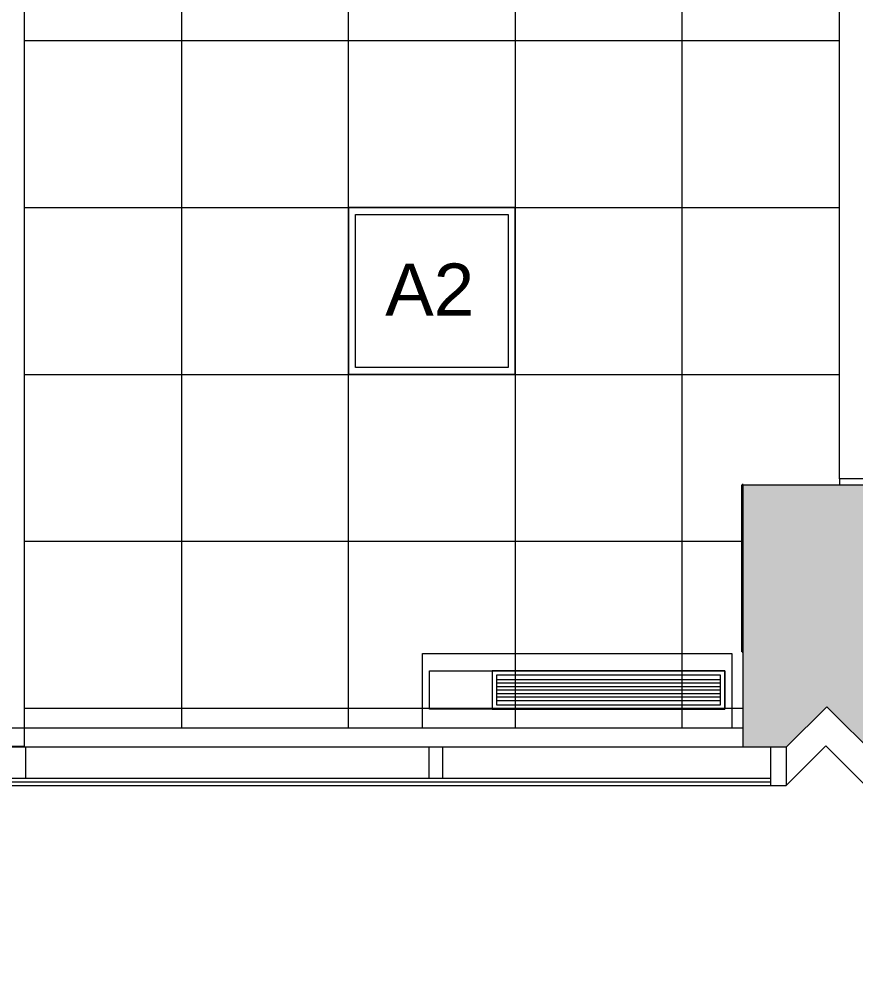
# Model space of a CAD drawing. Header units: inches. Extents: x -1427 to 2274, y -2183 to 260.
# Drawn here: x -711.4 to -591.1, y -2150.9 to -2013.1 of the extents above; entities that cross this region are included whole.
import ezdxf

# ---------------------------------------------------------------- set-up
doc = ezdxf.new("R2010")
doc.units = ezdxf.units.IN
doc.header["$MEASUREMENT"] = 0
for name, color, linetype, lineweight in [('8260 Willow Oaks_dwg', 8, 'Continuous', 9), ('8260 Willow Oaks_dwg _2_', 8, 'Continuous', 9), ('A-CLNG', 13, 'Continuous', 9), ('A-CLNG-PATT', 13, 'Continuous', 9), ('A-COLS', 52, 'Continuous', 13), ('A-WALL', 113, 'Continuous', 13), ('E-LITE-EQPM', 33, 'Continuous', 9), ('E-LITE-EQPM-IDEN', 33, 'Continuous', 9), ('I-WALL', 2, 'Continuous', 9), ('LEVEL 07 BB', 7, 'Continuous', 9)]:
    doc.layers.add(name, color=color, linetype=linetype, lineweight=lineweight)
doc.styles.add('Arial', font='arial.ttf', dxfattribs={"height": 7.5})

# ---------------------------------------------------------------- blocks, each defined once
blk = doc.blocks.new('8260 Willow Oaks_dwg-2472863-Reflected Ceiling Plan')
at = {"layer": 'LEVEL 07 BB'}
for p, q in [((32332.68, 8470.29), (32332.68, 8465.79)), ((32390.68, 8470.29), (32390.68, 8465.79)), ((32392.68, 8470.29), (32392.68, 8465.79)), ((32439.89, 8464.79), (32439.89, 8470.29)), ((32442.14, 8470.29), (32442.14, 8464.79))]:
    blk.add_line(p, q, dxfattribs=at)
at = {"layer": 'LEVEL 07 BB', "flags": 128}
for points in [[(32439.89, 8465.79), (32244.58, 8465.79), (32203.52, 8506.84)], [(32439.89, 8465.29), (32244.37, 8465.29), (32203.52, 8506.13)], [(32203.52, 8505.42), (32244.16, 8464.79), (32442.14, 8464.79), (32447.84, 8470.49), (32453.67, 8464.66)], [(32435.91, 8470.29), (32246.44, 8470.29), (32219.87, 8496.86), (32220.1, 8496.62)]]:
    blk.add_lwpolyline(points, dxfattribs=at)
blk = doc.blocks.new('8260 Willow Oaks_dwg _2_-2439531-Reflected Ceiling Plan')
at = {"layer": 'A-WALL', "color": 133, "lineweight": 30, "flags": 128}
blk.add_lwpolyline([(32435.91, 8508.02), (32435.81, 8508.02), (32435.81, 8484.02), (32435.91, 8484.02)], dxfattribs=at)
at = {"layer": 'LEVEL 07 BB', "color": 253}
for p, q in [((32400.44, 8480.04), (32432.69, 8480.04)), ((32400.44, 8479.54), (32432.69, 8479.54)), ((32400.44, 8479.04), (32432.69, 8479.04)), ((32400.44, 8478.54), (32432.69, 8478.54)), ((32400.44, 8478.04), (32432.69, 8478.04)), ((32400.44, 8477.54), (32432.69, 8477.54)), ((32400.44, 8477.04), (32432.69, 8477.04)), ((32332.68, 8470.29), (32332.68, 8465.79)), ((32390.68, 8470.29), (32390.68, 8465.79)), ((32392.68, 8470.29), (32392.68, 8465.79)), ((32439.89, 8464.79), (32439.89, 8470.29)), ((32442.14, 8470.29), (32442.14, 8464.79))]:
    blk.add_line(p, q, dxfattribs=at)
at = {"layer": 'LEVEL 07 BB', "color": 253, "flags": 128}
for points in [[(32439.89, 8465.79), (32244.58, 8465.79), (32203.52, 8506.84)], [(32439.89, 8465.29), (32244.37, 8465.29), (32203.52, 8506.13)], [(32203.52, 8505.42), (32244.16, 8464.79), (32442.14, 8464.79), (32447.84, 8470.49), (32453.67, 8464.66)], [(32435.91, 8473.04), (32247.74, 8473.04), (32222.13, 8498.65)], [(32435.91, 8470.29), (32246.44, 8470.29), (32219.87, 8496.86), (32220.1, 8496.62)]]:
    blk.add_lwpolyline(points, dxfattribs=at)
for points in [[(32389.81, 8473.04), (32389.81, 8483.79), (32434.31, 8483.79), (32434.31, 8473.04)], [(32390.81, 8475.79), (32390.81, 8481.29), (32433.31, 8481.29), (32433.31, 8475.79)], [(32433.31, 8475.79), (32433.31, 8481.29), (32399.81, 8481.29), (32399.81, 8475.79)], [(32432.69, 8476.41), (32432.69, 8480.66), (32400.44, 8480.66), (32400.44, 8476.41)]]:
    blk.add_lwpolyline(points, close=True, dxfattribs=at)
blk = doc.blocks.new('Columns 1 - Columns 1-2495298-Reflected Ceiling Plan')
at = {"layer": 'A-COLS', "lineweight": 9}
h = blk.add_hatch(color=55, dxfattribs=at)
h.paths.add_polyline_path([(-344.46, -2150.94), (-338.28, -2144.77), (-338.28, -2115.04), (-368.16, -2115.04), (-368.16, -2117.34), (-369.17, -2117.34), (-369.17, -2147.78), (-360.5, -2147.78), (-354.06, -2141.34), (-345.17, -2150.23)], flags=0)
h.paths.add_polyline_path([(249.67, -2143.52), (255.5, -2137.69), (255.5, -2113.67), (220.65, -2113.67), (220.64, -2140.32), (220.23, -2113.67), (217.01, -2113.67), (217.01, -2140.67), (246.82, -2140.67)], flags=0)
h.paths.add_polyline_path([(-113.19, -2143.52), (-110.22, -2140.54), (-86.7, -2140.54), (-86.7, -2114.54), (-119.32, -2114.54), (-119.32, -2137.38), (-115.13, -2141.57)], flags=0)
h.paths.add_polyline_path([(-585.22, -2121.95), (-578.56, -2115.29), (-578.56, -2080.06), (-607.29, -2080.06), (-607.29, -2117.79), (-601.06, -2117.79), (-595.22, -2111.95), (-589.37, -2117.79)], flags=0)
h.paths.add_polyline_path([(-819.17, -2073), (-819.17, -2049), (-846.02, -2049), (-846.02, -2068.52), (-841.54, -2073), (-821.67, -2073)], flags=0)
h.paths.add_polyline_path([(-1068.66, -1845.88), (-1055.93, -1833.15), (-1055.93, -1808.86), (-1085.69, -1808.86), (-1085.69, -1828.86), (-1071.28, -1843.27)], flags=0)
h.paths.add_polyline_path([(-1276.44, -1619.05), (-1276.44, -1589.05), (-1277.28, -1589.05), (-1277.28, -1587.14), (-1301.28, -1587.14), (-1301.28, -1589.05), (-1309.94, -1589.05), (-1317.71, -1596.83), (-1295.49, -1619.05), (-1277.28, -1619.05)], flags=0)
h.paths.add_polyline_path([(-1077.54, -1617.89), (-1058.94, -1617.89), (-1058.94, -1593.96), (-1083.3, -1593.96), (-1083.3, -1617.89), (-1077.87, -1617.89)], flags=0)
h.paths.add_polyline_path([(-826.28, -1615.25), (-818.48, -1615.25), (-818.48, -1589.87), (-842.8, -1589.87), (-842.8, -1615.25), (-842.48, -1615.25)], flags=0)
h.paths.add_polyline_path([(-603.13, -1613.61), (-578.8, -1612.78), (-578.84, -1591.25), (-603.13, -1591.25), (-603.13, -1612.78)], flags=0)
h.paths.add_polyline_path([(-770.86, -1400.7), (-770.86, -1352.13), (-844.96, -1352.13), (-844.96, -1400.7), (-806.09, -1400.7)], flags=0)
h.paths.add_polyline_path([(-1083.3, -1379.2), (-1059.3, -1379.2), (-1059.3, -1352.54), (-1083.3, -1352.54), (-1083.3, -1375.59)], flags=0)
h.paths.add_polyline_path([(-602.86, -1376.13), (-578.86, -1376.13), (-578.86, -1352.13), (-602.86, -1352.13), (-602.86, -1365.21)], flags=0)
h.paths.add_polyline_path([(-1312.55, -1375.07), (-1312.55, -1351.07), (-1313.43, -1351.07), (-1313.43, -1349.42), (-1344.55, -1349.42), (-1344.55, -1375.07), (-1313.19, -1375.07)], flags=0)
h.paths.add_polyline_path([(-1314.06, -1179.82), (-1313.99, -1179.82), (-1313.99, -1178.54), (-1311.93, -1178.54), (-1311.93, -1148.62), (-1333.32, -1148.62), (-1344.55, -1159.85), (-1344.55, -1178.54), (-1337.99, -1178.54), (-1337.99, -1179.82), (-1314.08, -1179.82)], flags=0)
h.paths.add_polyline_path([(-1084.18, -921.65), (-1054.31, -921.65), (-1054.31, -892.1), (-1066.36, -880.04), (-1096.08, -909.76), (-1084.26, -921.58)], flags=0)
h.paths.add_polyline_path([(-821.18, -889.56), (-813.47, -889.56), (-813.47, -857.49), (-823.93, -847.03), (-829.95, -853.04), (-843.09, -853.04), (-843.09, -865.56), (-843.73, -865.56), (-843.73, -889.56), (-843.09, -889.56)], flags=0)
h.paths.add_polyline_path([(-580.51, -853.79), (-577.38, -853.79), (-577.38, -820.29), (-607.26, -820.29), (-607.26, -853.79), (-603.98, -853.79)], flags=0)
at = {"layer": 'A-COLS', "color": 250, "lineweight": 20}
for p, q in [((-607.29, -2117.79), (-607.29, -2080.06)), ((-607.29, -2080.06), (-578.56, -2080.06)), ((-595.22, -2111.95), (-601.06, -2117.79)), ((-585.22, -2121.95), (-595.22, -2111.95)), ((-601.06, -2117.79), (-607.29, -2117.79))]:
    blk.add_line(p, q, dxfattribs=at)
blk = doc.blocks.new('Rectangular Ceiling Light - Recessed - New 2_x2_ - FLAT LENS A1-2579099-Reflected Ceiling Plan')
at = {"layer": 'E-LITE-EQPM', "lineweight": 20}
for p, q in [((-12.74, -14.34), (-12.74, 9.66)), ((-12.74, 9.66), (11.26, 9.66)), ((11.26, 9.66), (11.26, -14.34)), ((-11.74, -13.34), (-11.74, 8.66)), ((-11.74, 8.66), (10.26, 8.66)), ((10.26, 8.66), (10.26, -13.34)), ((10.26, -13.34), (-11.74, -13.34)), ((11.26, -14.34), (-12.74, -14.34))]:
    blk.add_line(p, q, dxfattribs=at)

msp = doc.modelspace()

# ---------------------------------------------------------------- hatches: boundary and pattern name
at = {"layer": 'A-CLNG-PATT', "lineweight": 13}
h = msp.add_hatch(dxfattribs=at)
h.set_pattern_fill('FP_13', color=256, style=0, pattern_type=2)
h.set_pattern_definition([(90, (-664.066, -2016.185), (24, -1e-15), []), (0, (-664.066, -2016.185), (0, -24), [])])
h.paths.add_polyline_path([(-710.7, -2115.04), (-607.29, -2115.04), (-607.29, -2080.06), (-593.43, -2080.06), (-593.43, -1920.18), (-710.7, -1920.18), (-710.7, -2081.69)], flags=0)
h.paths.add_polyline_path([(-640.07, -2064.18), (-664.07, -2064.18), (-664.07, -2040.18), (-640.07, -2040.18)], flags=0)
h.paths.add_polyline_path([(-664.07, -1968.18), (-664.07, -1944.18), (-640.07, -1944.18), (-640.07, -1968.18)], flags=0)

# ---------------------------------------------------------------- linework, layer by layer
at = {"layer": 'A-CLNG', "lineweight": 13}
for p, q in [((-640.07, -2040.18), (-664.07, -2040.18)), ((-664.07, -2040.18), (-664.07, -2064.18)), ((-640.07, -2064.18), (-640.07, -2040.18)), ((-664.07, -2064.18), (-640.07, -2064.18)), ((-593.43, -2079.18), (-593.43, -2080.06)), ((-607.29, -2115.04), (-710.7, -2115.04))]:
    msp.add_line(p, q, dxfattribs=at)
at = {"layer": 'I-WALL', "color": 250, "lineweight": 20}
for p, q in [((-710.7, -1919.43), (-710.7, -2117.68)), ((-593.43, -2079.18), (-593.43, -1919.43)), ((-589.93, -2079.18), (-593.43, -2079.18)), ((-710.7, -2117.68), (-714.2, -2117.68))]:
    msp.add_line(p, q, dxfattribs=at)

# ---------------------------------------------------------------- block references
at = {"layer": '8260 Willow Oaks_dwg', "color": 7}
msp.add_blockref('8260 Willow Oaks_dwg-2472863-Reflected Ceiling Plan', (-33043.2, -10588.08), dxfattribs=at)
at = {"layer": '8260 Willow Oaks_dwg _2_', "color": 253}
msp.add_blockref('8260 Willow Oaks_dwg _2_-2439531-Reflected Ceiling Plan', (-33043.2, -10588.08), dxfattribs=at)
at = {"layer": 'A-COLS', "lineweight": 9}
msp.add_blockref('Columns 1 - Columns 1-2495298-Reflected Ceiling Plan', (0, 0), dxfattribs=at)
at = {"layer": 'E-LITE-EQPM', "lineweight": 20}
msp.add_blockref('Rectangular Ceiling Light - Recessed - New 2_x2_ - FLAT LENS A1-2579099-Reflected Ceiling Plan', (-651.33, -2049.84), dxfattribs=at)

# ---------------------------------------------------------------- texts
at = {"layer": 'E-LITE-EQPM-IDEN', "insert": (-658.78, -2048.23), "char_height": 7.5, "width": 16.059, "attachment_point": 1, "style": 'Arial'}
msp.add_mtext('A2', dxfattribs=at)

doc.saveas('drawing.dxf')
